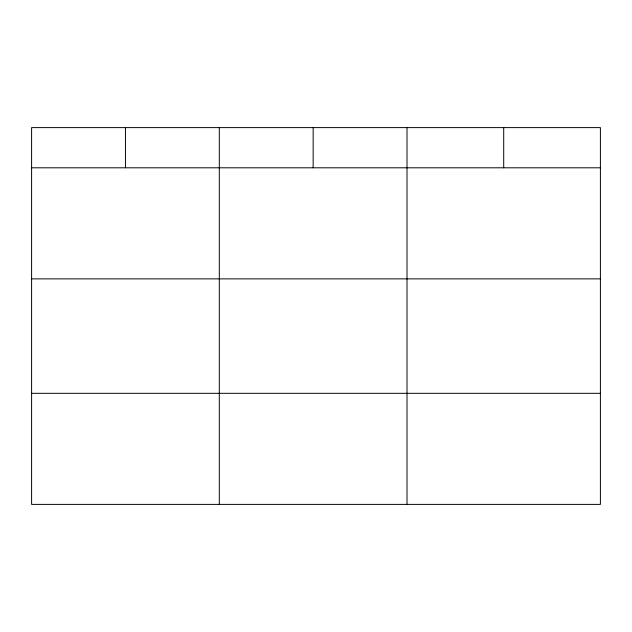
<?xml version="1.0" encoding="UTF-8"?>
<svg xmlns="http://www.w3.org/2000/svg" width="632" height="632" viewBox="0 0 632 632"><rect width="100%" height="100%" fill="white"/><g stroke="black" fill="none" stroke-linecap="round" stroke-linejoin="round"><path stroke-width="0.95" d="M600.4 278.87L600.4 127.609L31.6 127.609L31.6 504.391L600.4 504.391L600.4 278.87L31.6 278.87M31.6 167.796L600.4 167.796M31.6 393.317L600.4 393.317M503.704 127.609L503.704 167.796M407.008 127.609L407.008 504.391M313.156 127.609L313.156 167.796M219.304 127.609L219.304 504.391M125.452 127.609L125.452 167.796"/></g></svg>
